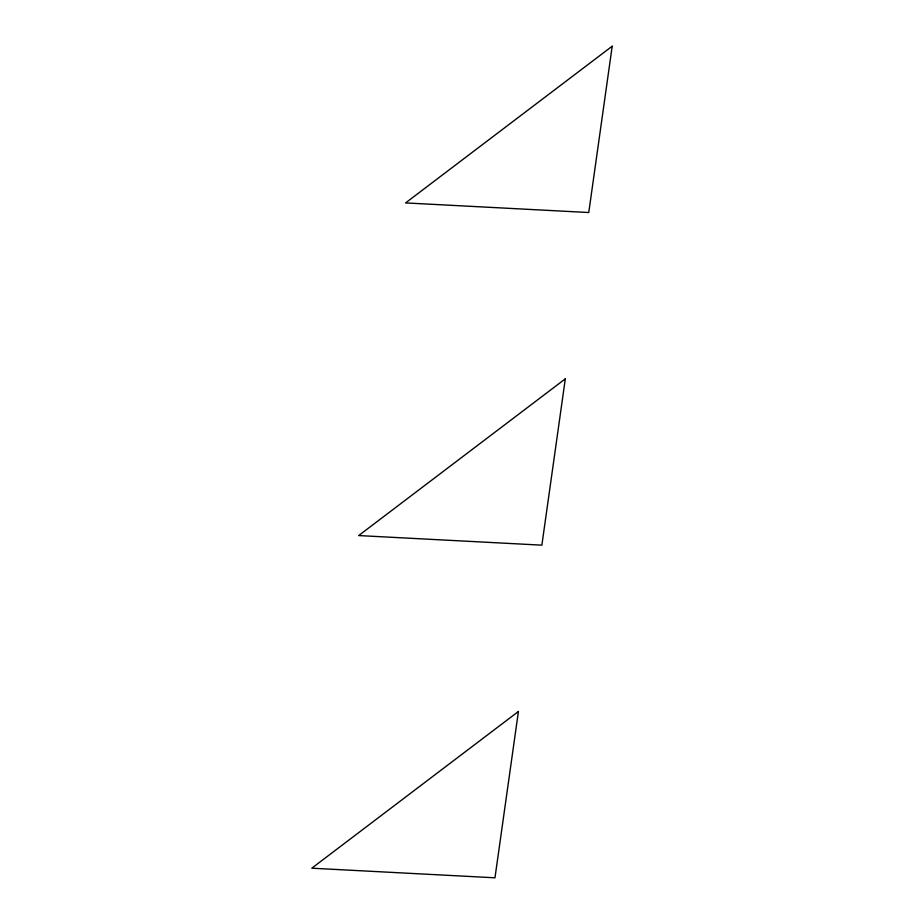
<?xml version="1.0" encoding="UTF-8"?>
<svg xmlns="http://www.w3.org/2000/svg" width="924" height="924" viewBox="0 0 924 924"><rect width="100%" height="100%" fill="white"/><g stroke="black" fill="none" stroke-linecap="round" stroke-linejoin="round"><path stroke-width="1.39" d="M518.422 711.48L494.975 877.8L311.792 868.202L518.422 711.48M565.315 378.84L541.868 545.16L358.685 535.562L565.315 378.84M612.208 46.2L588.761 212.52L405.578 202.922L612.208 46.2"/></g></svg>
